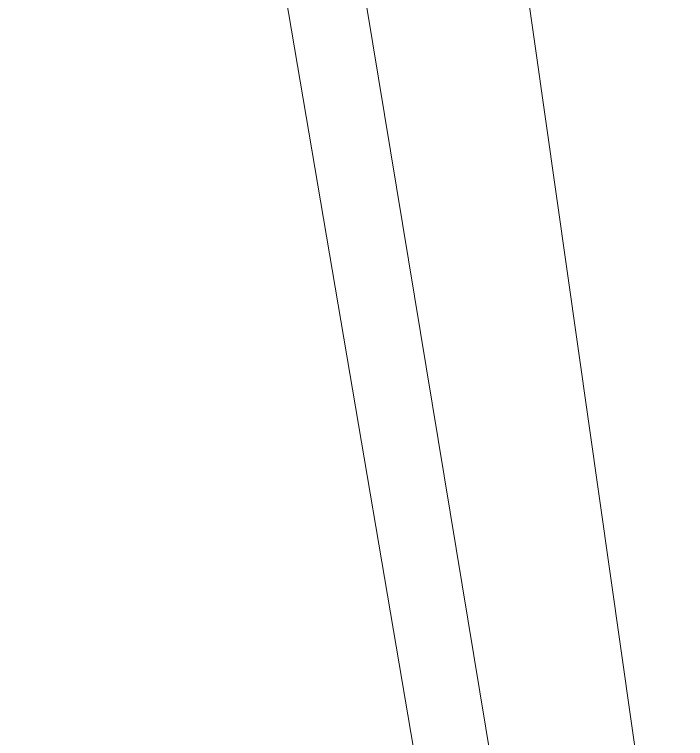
# Model space of a CAD drawing. Header units: millimetres. Extents: x -872 to 869, y -2161 to 2179.
# Drawn here: x 840.99 to 868.97, y -2025.34 to -1995.14 of the extents above; entities that cross this region are included whole.
import ezdxf

# ---------------------------------------------------------------- set-up
doc = ezdxf.new("R2010")
doc.units = ezdxf.units.MM
doc.header["$MEASUREMENT"] = 0
doc.layers.add('Layer 1', color=7, linetype='Continuous')

msp = doc.modelspace()

# ---------------------------------------------------------------- linework, layer by layer
at = {"layer": 'Layer 1', "color": 250, "lineweight": 9}
for points, knots in [([(868.9716, -2042.1917), (868.9716, -2042.1917), (868.9716, -2040.5545), (868.9716, -2040.5545), (868.9716, -2040.5545), (868.9716, -2040.5545), (851.477, -1917.4562), (851.477, -1917.4562), (851.477, -1917.4562), (851.477, -1917.4562), (858.1237, -1917.4562), (858.1237, -1917.4562), (858.1237, -1917.4562), (858.1237, -1917.4562), (858.1237, -1897.9761), (858.1237, -1897.9761), (858.1237, -1897.9761), (858.1237, -1897.9761), (814.8259, -1897.9761), (814.8259, -1897.9761)], [0, 0, 0, 0, 0.1666667, 0.1666667, 0.1666667, 0.1666667, 0.3333333, 0.3333333, 0.3333333, 0.3333333, 0.5, 0.5, 0.5, 0.5, 0.6666667, 0.6666667, 0.6666667, 0.6666667, 1, 1, 1, 1]), ([(862.0116, -2051.5169), (862.0116, -2051.5169), (849.87, -1980.0709), (849.87, -1980.0709), (849.87, -1980.0709), (849.87, -1980.0709), (853.1976, -1979.7605), (853.1976, -1979.7605), (853.1976, -1979.7605), (853.1976, -1979.7605), (864.6213, -2048.9876), (864.6213, -2048.9876)], [0, 0, 0, 0, 0.25, 0.25, 0.25, 0.25, 0.5, 0.5, 0.5, 0.5, 1, 1, 1, 1])]:
    msp.add_open_spline(points, degree=3, knots=knots, dxfattribs=at)

doc.saveas('drawing.dxf')
